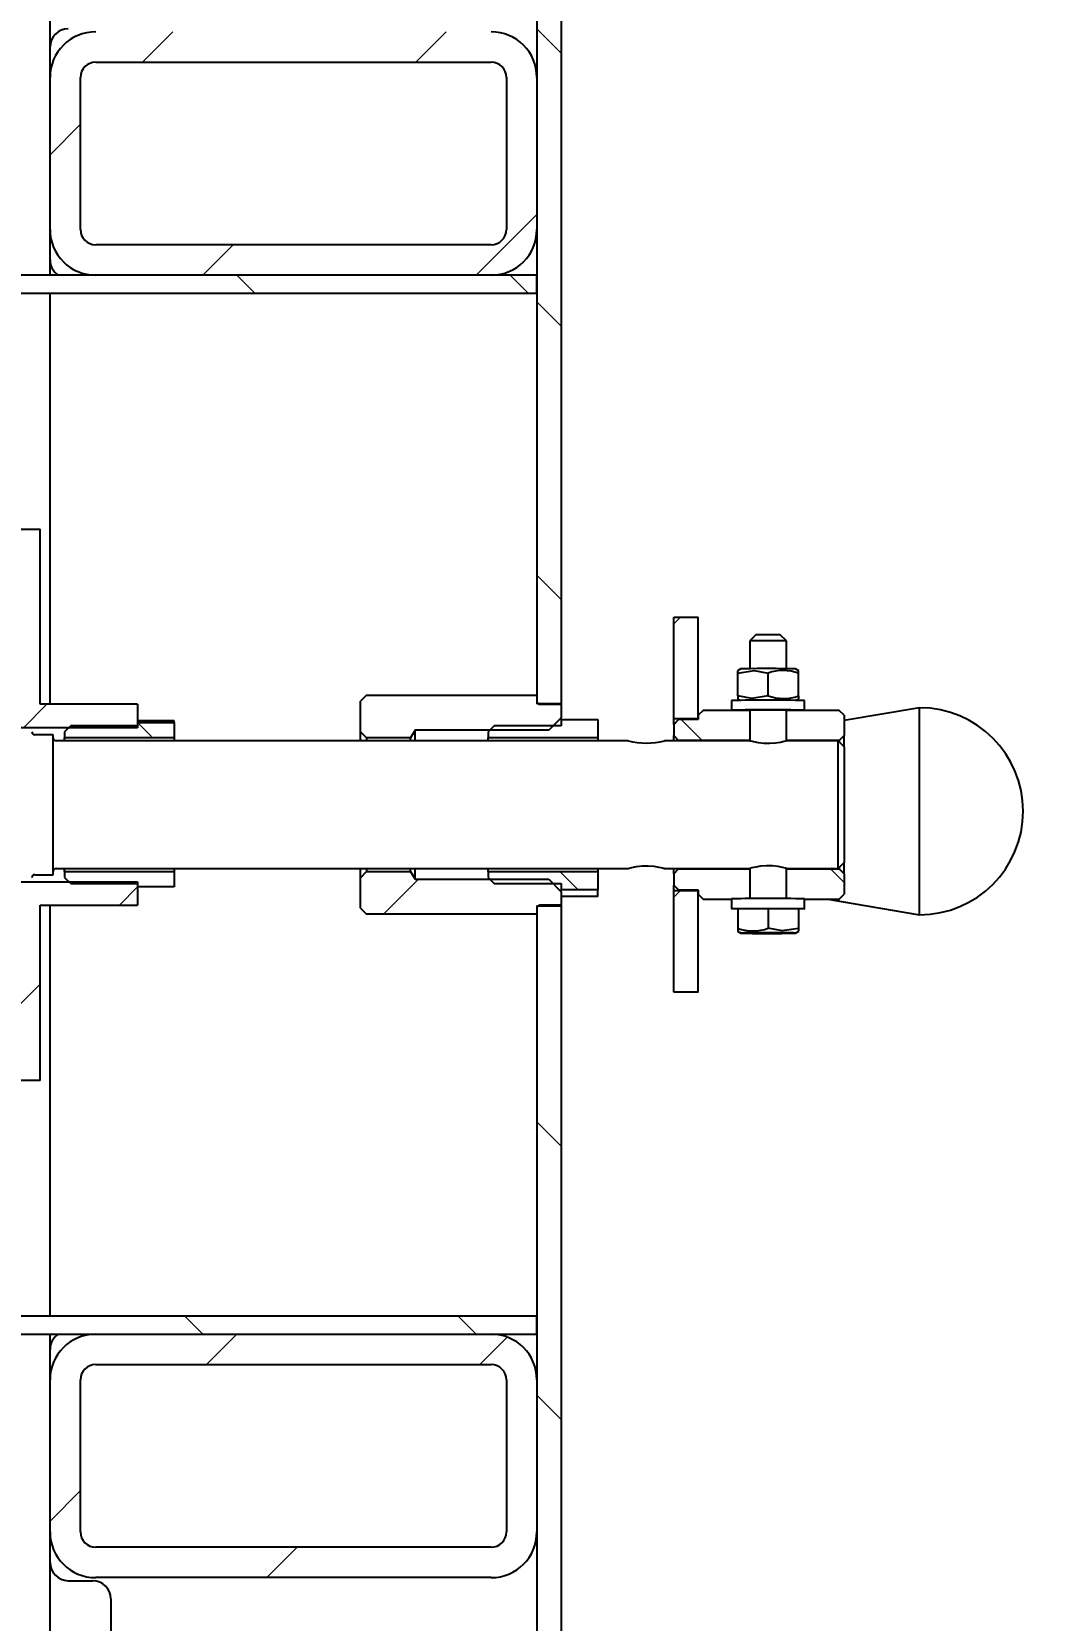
# Model space of a CAD drawing. Header units: millimetres. Extents: x 0 to 594, y 0 to 420.
# Drawn here: x 299.25 to 315.84, y 262.21 to 288.31 of the extents above; entities that cross this region are included whole.
import ezdxf

# ---------------------------------------------------------------- set-up
doc = ezdxf.new("R2010")
doc.units = ezdxf.units.MM
doc.header["$PDSIZE"] = -1
doc.layers.add('FORMAT', color=7, linetype='Continuous')
doc.styles.add('GOST-2.304_Type-B', font='')
doc.styles.add('SLDTEXTSTYLE1', font='TXT', dxfattribs={"width": 0.7})
doc.styles.get('GOST-2.304_Type-B').set_extended_font_data('GOST Common')
doc.dimstyles.new('SLDDIMSTYLE0', dxfattribs={"dimtxt": 3.5, "dimasz": 3.5, "dimexe": 0, "dimexo": 0.0625, "dimgap": 0.875, "dimtad": 2, "dimdec": 1, "dimlfac": 10, "dimrnd": 1e-09, "dimzin": 12, "dimdsep": 46, "dimtxsty": 'SLDTEXTSTYLE1', "dimsah": 1, "dimcen": 0.09, "dimadec": 0, "dimazin": 3, "dimtfac": 1, "dimtdec": 1, "dimtmove": 0, "dimatfit": 0, "dimfxl": 1, "dimfrac": 2, "dimtolj": 1, "dimtzin": 12, "dimarcsym": 0})

# ---------------------------------------------------------------- blocks, each defined once
blk = doc.blocks.new('SW_HATCH_0')
at = {"color": 0, "linetype": 'Continuous', "lineweight": 18}
for p, q in [((13.397, 103.2), (13.897, 103.7)), ((17.888, 103.2), (18.388, 103.7)), ((20.278, 103.351), (19.878, 103.751)), ((11.878, 101.68), (12.378, 102.18)), ((18.878, 99.7), (19.878, 100.7)), ((14.388, 99.7), (14.888, 100.2)), ((15.248, 99.4), (14.948, 99.7)), ((19.738, 99.4), (19.438, 99.7)), ((20.278, 98.861), (19.878, 99.261)), ((20.278, 94.37), (19.878, 94.77)), ((22.128, 93.97), (22.237, 94.079)), ((11.443, 92.265), (11.828, 92.65)), ((22.593, 92.055), (22.248, 92.4)), ((13.545, 92.123), (13.318, 92.35)), ((20.559, 89.599), (20.258, 89.9)), ((24.928, 89.72), (24.703, 89.945)), ((13.018, 89.35), (13.318, 89.65)), ((17.358, 89.2), (17.933, 89.775)), ((22.128, 89.48), (22.238, 89.59)), ((10.138, 86.47), (11.718, 88.05)), ((20.278, 85.39), (19.878, 85.79)), ((14.388, 82.3), (14.088, 82.6)), ((18.878, 82.3), (18.578, 82.6)), ((14.448, 81.8), (14.948, 82.3)), ((18.938, 81.8), (19.391, 82.252)), ((20.278, 80.9), (19.878, 81.3)), ((11.878, 79.23), (12.378, 79.73)), ((15.438, 78.3), (15.938, 78.8))]:
    blk.add_line(p, q, dxfattribs=at)
blk = doc.blocks.new('*D56')
at = {"layer": 'Defpoints', "color": 0, "lineweight": 0, "transparency": 16777216}
for p in [(299.554, 368.414), (300.304, 182.814), (325.466, 182.814)]:
    blk.add_point(p, dxfattribs=at)
at = {"layer": 'FORMAT', "color": 0, "lineweight": -2, "transparency": 16777216}
for p, q in [((299.616, 368.414), (325.466, 368.414)), ((325.466, 364.914), (325.466, 186.314)), ((300.366, 182.814), (325.466, 182.814))]:
    blk.add_line(p, q, dxfattribs=at)
at = {"layer": 'FORMAT', "color": 0, "lineweight": 0, "transparency": 16777216}
for points in [[(324.882, 364.914), (326.049, 364.914), (325.466, 368.414)], [(324.882, 186.314), (326.049, 186.314), (325.466, 182.814)]]:
    blk.add_solid(points, dxfattribs=at)
at = {"layer": 'FORMAT', "color": 0, "transparency": 16777216, "insert": (329.341, 275.614), "char_height": 6, "attachment_point": 5, "rotation": 90, "style": 'GOST-2.304_Type-B'}
blk.add_mtext('\\A1;1856', dxfattribs=at)

msp = doc.modelspace()

# ---------------------------------------------------------------- linework, layer by layer
at = {"layer": 'FORMAT'}
for p, q in [((307.554, 368.114), (307.554, 277.274)), ((307.954, 368.114), (307.954, 277.274)), ((299.554, 287.564), (299.554, 301.064)), ((300.304, 287.814), (306.804, 287.814)), ((299.554, 285.064), (299.554, 287.564)), ((300.054, 285.064), (300.054, 287.564)), ((307.054, 287.564), (307.054, 285.064)), ((307.554, 287.564), (307.554, 285.064)), ((299.554, 284.314), (299.554, 285.064)), ((306.804, 284.814), (300.304, 284.814)), ((307.554, 284.314), (296.554, 284.314)), ((306.804, 284.314), (300.304, 284.314)), ((307.554, 284.014), (307.554, 284.314)), ((307.554, 284.014), (296.554, 284.014)), ((299.554, 277.264), (299.554, 284.014)), ((295.554, 280.144), (299.394, 280.144)), ((299.394, 277.264), (299.394, 280.144)), ((309.804, 278.694), (310.204, 278.694)), ((309.804, 278.693), (309.804, 278.694)), ((309.804, 278.693), (310.204, 278.693)), ((309.804, 277.024), (309.804, 278.693)), ((310.204, 278.694), (310.204, 278.693)), ((310.204, 277.024), (310.204, 278.693)), ((311.154, 278.404), (311.054, 278.304)), ((311.054, 278.304), (311.054, 277.848)), ((311.654, 278.304), (311.554, 278.404)), ((311.654, 277.848), (311.654, 278.304)), ((310.904, 277.844), (310.853, 277.815)), ((310.854, 277.774), (310.854, 277.815)), ((310.854, 277.401), (310.854, 277.774)), ((311.354, 277.404), (311.354, 277.777)), ((311.856, 277.814), (311.804, 277.844)), ((311.854, 277.774), (311.854, 277.811)), ((311.854, 277.401), (311.854, 277.774)), ((300.994, 277.264), (299.394, 277.264)), ((300.994, 277.264), (300.994, 276.879)), ((304.754, 277.414), (304.654, 277.314)), ((304.654, 276.814), (304.654, 277.314)), ((304.754, 277.414), (307.554, 277.414)), ((307.554, 277.414), (307.554, 277.314)), ((307.954, 277.274), (307.554, 277.274)), ((307.604, 277.264), (307.954, 277.264)), ((307.954, 277.274), (307.954, 277.264)), ((307.954, 277.264), (307.954, 277.044)), ((310.754, 277.324), (310.754, 277.164)), ((310.853, 277.353), (310.896, 277.329)), ((310.854, 277.401), (310.854, 277.355)), ((311.812, 277.329), (311.856, 277.354)), ((311.854, 277.401), (311.854, 277.353)), ((311.954, 277.164), (311.954, 277.324)), ((313.844, 277.207), (312.604, 276.996)), ((313.844, 276.903), (313.844, 277.207)), ((301.594, 276.992), (300.994, 276.992)), ((300.994, 276.965), (301.594, 276.965)), ((300.994, 276.965), (300.994, 276.909)), ((301.594, 276.965), (301.594, 276.992)), ((301.594, 276.965), (301.594, 276.714)), ((307.954, 277.044), (307.749, 276.839)), ((307.954, 277.016), (307.954, 277.044)), ((307.954, 277.016), (308.554, 277.016)), ((307.954, 277.016), (307.954, 276.909)), ((308.554, 277.016), (308.554, 276.714)), ((310.204, 277.024), (309.804, 277.024)), ((309.804, 276.934), (309.804, 277.024)), ((309.884, 277.014), (309.804, 276.934)), ((309.804, 276.934), (309.804, 276.749)), ((310.204, 277.014), (309.884, 277.014)), ((310.284, 277.164), (310.204, 277.084)), ((310.204, 277.084), (310.204, 277.014)), ((311.054, 277.164), (310.284, 277.164)), ((311.054, 277.165), (311.054, 277.164)), ((311.653, 277.164), (311.654, 277.164)), ((312.524, 277.164), (311.653, 277.164)), ((311.654, 277.164), (311.654, 277.165)), ((312.604, 277.084), (312.524, 277.164)), ((312.604, 277.084), (312.604, 276.749)), ((300.994, 276.879), (298.894, 276.879)), ((299.604, 276.764), (299.304, 276.764)), ((299.604, 274.464), (299.604, 276.764)), ((309.055, 276.664), (299.654, 276.664)), ((299.894, 276.909), (299.794, 276.809)), ((299.794, 276.809), (299.794, 276.714)), ((301.594, 276.714), (299.794, 276.714)), ((299.794, 276.664), (299.794, 276.714)), ((300.994, 276.909), (299.894, 276.909)), ((301.594, 276.714), (301.594, 276.664)), ((304.654, 276.664), (304.654, 276.814)), ((304.654, 276.814), (304.754, 276.714)), ((304.754, 276.714), (304.754, 276.664)), ((305.479, 276.714), (304.754, 276.714)), ((305.554, 276.839), (305.479, 276.714)), ((305.479, 276.664), (305.479, 276.714)), ((305.554, 276.664), (305.554, 276.839)), ((307.749, 276.839), (305.554, 276.839)), ((306.854, 276.909), (306.754, 276.809)), ((306.754, 276.809), (306.754, 276.714)), ((308.554, 276.714), (306.754, 276.714)), ((306.754, 276.664), (306.754, 276.714)), ((307.954, 276.909), (306.854, 276.909)), ((308.554, 276.714), (308.554, 276.664)), ((311.052, 276.664), (309.652, 276.664)), ((309.884, 276.669), (309.804, 276.749)), ((309.804, 276.664), (309.804, 276.749)), ((309.884, 276.664), (309.884, 276.669)), ((311.054, 276.669), (309.884, 276.669)), ((311.054, 276.669), (311.054, 276.664)), ((311.654, 276.664), (311.654, 276.669)), ((312.524, 276.669), (311.654, 276.669)), ((312.504, 276.664), (311.654, 276.664)), ((312.604, 276.564), (312.504, 276.664)), ((312.504, 274.564), (312.504, 276.664)), ((312.604, 276.749), (312.524, 276.669)), ((312.524, 276.669), (312.524, 276.644)), ((312.604, 276.564), (312.604, 276.749)), ((313.844, 273.807), (313.844, 276.903)), ((312.604, 276.564), (312.604, 274.664)), ((312.504, 274.564), (312.604, 274.664)), ((312.524, 274.584), (312.524, 274.559)), ((312.604, 274.479), (312.604, 274.664)), ((298.894, 274.349), (300.994, 274.349)), ((299.304, 274.464), (299.604, 274.464)), ((299.654, 274.564), (309.055, 274.564)), ((299.794, 274.514), (299.794, 274.564)), ((299.794, 274.514), (301.594, 274.514)), ((299.794, 274.514), (299.794, 274.419)), ((299.794, 274.419), (299.894, 274.319)), ((299.894, 274.319), (300.994, 274.319)), ((300.994, 274.349), (300.994, 273.964)), ((300.994, 274.319), (300.994, 274.263)), ((301.594, 274.564), (301.594, 274.514)), ((301.594, 274.514), (301.594, 274.263)), ((304.654, 274.414), (304.654, 274.564)), ((304.754, 274.514), (304.654, 274.414)), ((304.654, 273.914), (304.654, 274.414)), ((304.754, 274.564), (304.754, 274.514)), ((304.754, 274.514), (305.479, 274.514)), ((305.479, 274.514), (305.479, 274.564)), ((305.479, 274.514), (305.554, 274.389)), ((305.554, 274.389), (305.554, 274.564)), ((305.554, 274.389), (307.749, 274.389)), ((306.754, 274.514), (306.754, 274.564)), ((306.754, 274.514), (308.554, 274.514)), ((306.754, 274.514), (306.754, 274.419)), ((306.754, 274.419), (306.854, 274.319)), ((306.854, 274.319), (307.954, 274.319)), ((307.749, 274.389), (307.954, 274.184)), ((307.954, 274.319), (307.954, 274.213)), ((308.554, 274.564), (308.554, 274.514)), ((308.554, 274.514), (308.554, 274.213)), ((309.652, 274.564), (311.054, 274.564)), ((309.804, 274.479), (309.804, 274.564)), ((309.804, 274.479), (309.884, 274.559)), ((309.804, 274.479), (309.804, 274.294)), ((309.884, 274.559), (309.884, 274.564)), ((309.884, 274.559), (311.054, 274.559)), ((311.054, 274.564), (311.054, 274.07)), ((311.654, 274.07), (311.654, 274.564)), ((311.654, 274.559), (312.524, 274.559)), ((311.656, 274.564), (312.504, 274.564)), ((312.524, 274.559), (312.604, 274.479)), ((312.604, 274.479), (312.604, 274.144)), ((301.594, 274.263), (300.994, 274.263)), ((308.554, 274.213), (307.954, 274.213)), ((307.954, 274.187), (307.954, 274.213)), ((307.954, 274.184), (307.954, 274.187)), ((307.954, 274.184), (307.954, 273.964)), ((308.554, 274.104), (307.954, 274.104)), ((308.554, 274.104), (308.554, 274.213)), ((309.804, 274.294), (309.884, 274.214)), ((309.804, 274.204), (309.804, 274.288)), ((309.804, 274.204), (310.204, 274.204)), ((309.804, 272.535), (309.804, 274.204)), ((309.884, 274.214), (310.204, 274.214)), ((310.204, 274.214), (310.204, 274.144)), ((310.204, 272.535), (310.204, 274.204)), ((310.204, 274.144), (310.284, 274.064)), ((310.284, 274.064), (310.754, 274.064)), ((310.754, 274.064), (310.754, 273.904)), ((311.954, 273.904), (311.954, 274.064)), ((311.954, 274.064), (312.524, 274.064)), ((312.336, 274.064), (313.844, 273.807)), ((312.524, 274.064), (312.604, 274.144)), ((299.394, 273.964), (300.994, 273.964)), ((299.394, 271.084), (299.394, 273.964)), ((299.554, 267.214), (299.554, 273.964)), ((304.654, 273.914), (304.754, 273.814)), ((307.554, 273.814), (304.754, 273.814)), ((307.554, 273.954), (307.954, 273.954)), ((307.554, 273.954), (307.554, 183.114)), ((307.554, 273.914), (307.554, 273.814)), ((307.954, 273.964), (307.604, 273.964)), ((307.954, 273.964), (307.954, 273.954)), ((307.954, 273.954), (307.954, 183.114)), ((310.854, 273.908), (311.354, 273.911)), ((310.854, 273.908), (310.854, 273.581)), ((311.354, 273.911), (311.354, 273.585)), ((311.354, 273.911), (311.854, 273.908)), ((311.854, 273.908), (311.854, 273.581)), ((310.853, 273.534), (310.904, 273.504)), ((310.854, 273.581), (310.854, 273.535)), ((311.804, 273.504), (311.856, 273.534)), ((311.854, 273.581), (311.854, 273.534)), ((310.204, 272.535), (309.804, 272.535)), ((299.394, 271.084), (295.554, 271.084)), ((296.554, 267.214), (307.554, 267.214)), ((307.554, 266.914), (307.554, 267.214)), ((296.554, 266.914), (307.554, 266.914)), ((299.554, 266.164), (299.554, 266.914)), ((300.304, 266.914), (306.804, 266.914)), ((300.304, 266.414), (306.804, 266.414)), ((299.554, 263.664), (299.554, 266.164)), ((300.054, 263.664), (300.054, 266.164)), ((307.054, 266.164), (307.054, 263.664)), ((307.554, 266.164), (307.554, 263.664)), ((299.554, 250.164), (299.554, 263.664)), ((306.804, 263.414), (300.304, 263.414)), ((299.854, 262.864), (300.254, 262.864)), ((306.804, 262.914), (300.304, 262.914)), ((300.554, 262.564), (300.554, 251.264))]:
    msp.add_line(p, q, dxfattribs=at)
at = {"layer": 'FORMAT', "flags": 128}
for points in [[(310.854, 277.774), (311.122, 277.82), (311.354, 277.777)], [(310.964, 277.847), (310.917, 277.845), (310.904, 277.844)], [(311.354, 277.404), (311.086, 277.358), (310.854, 277.401)], [(311.054, 276.664), (311.07, 276.661), (311.116, 276.65), (311.189, 276.637), (311.283, 276.626), (311.383, 276.624), (311.476, 276.631), (311.558, 276.643), (311.619, 276.656), (311.651, 276.664), (311.65, 276.663)], [(311.654, 276.669), (311.654, 276.669), (311.647, 276.667)], [(309.054, 274.564), (309.07, 274.57), (309.116, 274.583), (309.189, 274.598), (309.283, 274.609), (309.383, 274.611), (309.476, 274.604), (309.558, 274.59), (309.619, 274.575), (309.651, 274.566), (309.654, 274.564), (309.652, 274.565)], [(311.654, 274.564), (311.638, 274.57), (311.591, 274.583), (311.518, 274.598), (311.425, 274.609), (311.325, 274.611), (311.231, 274.604), (311.15, 274.59), (311.089, 274.575), (311.057, 274.566), (311.058, 274.565)], [(310.854, 273.901), (310.787, 273.902), (310.756, 273.904), (310.762, 273.906), (310.806, 273.907), (310.884, 273.909), (310.991, 273.91), (311.121, 273.911), (311.266, 273.911), (311.417, 273.911), (311.563, 273.911), (311.696, 273.91), (311.808, 273.909), (311.891, 273.907), (311.941, 273.906), (311.953, 273.904), (311.928, 273.902), (311.867, 273.901), (311.854, 273.901)], [(311.854, 273.581), (311.586, 273.539), (311.354, 273.585)], [(311.129, 273.509), (311.028, 273.508), (310.954, 273.507), (310.912, 273.505), (310.906, 273.504), (310.936, 273.502), (311, 273.501), (311.093, 273.5), (311.207, 273.499), (311.332, 273.499), (311.46, 273.499), (311.579, 273.5), (311.68, 273.501), (311.754, 273.502), (311.796, 273.503), (311.802, 273.505), (311.772, 273.506), (311.708, 273.508), (311.615, 273.509), (311.501, 273.509), (311.375, 273.51), (311.248, 273.509), (311.129, 273.509)]]:
    msp.add_lwpolyline(points, dxfattribs=at)
at = {"layer": 'FORMAT'}
for centre, radius, start, end in [((299.854, 288.064), 0.3, 90, 180), ((300.304, 287.564), 0.75, 90, 180), ((306.804, 287.564), 0.75, 0, 90), ((300.304, 287.564), 0.25, 90, 180), ((306.804, 287.564), 0.25, 0, 90), ((300.304, 285.064), 0.75, 180, 270), ((300.304, 285.064), 0.25, 180, 270), ((306.804, 285.064), 0.75, 270, 0), ((306.804, 285.064), 0.25, 270, 0), ((299.854, 284.564), 0.3, 180, 236.4427), ((311.177, 275.893), 2.414, 89.3724, 92.9342), ((311.232, 276.976), 1.431, 89.1348, 93.141), ((311.36, 268), 10.308, 88.3648, 90.8663), ((311.363, 272.295), 6.112, 88.2145, 91.0268), ((311.334, 261.17), 16.681, 88.3866, 91.2708), ((311.599, 277.075), 0.744, 69.9751, 109.256), ((307.604, 277.314), 0.05, 180, 270), ((311.354, 257.804), 19.53, 88.2395, 91.7605), ((311.609, 278.104), 0.745, 249.9948, 289.2362), ((313.844, 275.507), 1.7, 270, 90), ((311.354, 257.644), 19.53, 88.2395, 91.7605), ((311.354, 266.36), 10.809, 88.3042, 91.6958), ((299.304, 276.814), 0.05, 180, 270), ((299.654, 276.714), 0.05, 180, 270), ((309.354, 277.842), 1.215, 255.7426, 284.2785), ((299.304, 274.414), 0.05, 90, 180), ((299.654, 274.514), 0.05, 90, 180), ((311.354, 254.544), 19.53, 88.2395, 91.7605), ((307.604, 273.914), 0.05, 90, 180), ((311.099, 274.286), 0.746, 250.8047, 289.9642), ((300.304, 266.164), 0.75, 90, 180), ((299.854, 266.664), 0.3, 123.5573, 180), ((306.804, 266.164), 0.75, 0, 90), ((300.304, 266.164), 0.25, 90, 180), ((306.804, 266.164), 0.25, 0, 90), ((300.304, 263.664), 0.75, 180, 270), ((300.304, 263.664), 0.25, 180, 270), ((306.804, 263.664), 0.75, 270, 0), ((306.804, 263.664), 0.25, 270, 0), ((299.854, 263.164), 0.3, 180, 270), ((300.254, 262.564), 0.3, 0, 90)]:
    msp.add_arc(centre, radius, start, end, dxfattribs=at)
for start_param, end_param in [(1.510751, 1.529953), (4.753232, 4.772434)]:
    msp.add_ellipse((311.354, 275.615), major_axis=(0, 25.812), ratio=0.011623, start_param=start_param, end_param=end_param, dxfattribs=at)

# ---------------------------------------------------------------- block references
msp.add_blockref('SW_HATCH_0', (287.676, 184.614), dxfattribs=at)

# ---------------------------------------------------------------- dimensions: what is measured, and where the dimension line sits
dim = msp.add_linear_dim(base=(325.466, 182.814), p1=(299.554, 368.414), p2=(300.304, 182.814), angle=90, dimstyle='SLDDIMSTYLE0', override={"dimtxt": 6, "dimtxsty": 'GOST-2.304_Type-B'}, dxfattribs=at)
dim.commit()
dim.dimension.update_dxf_attribs({"geometry": '*D56', "text_midpoint": (329.341, 275.614)})

doc.saveas('drawing.dxf')
